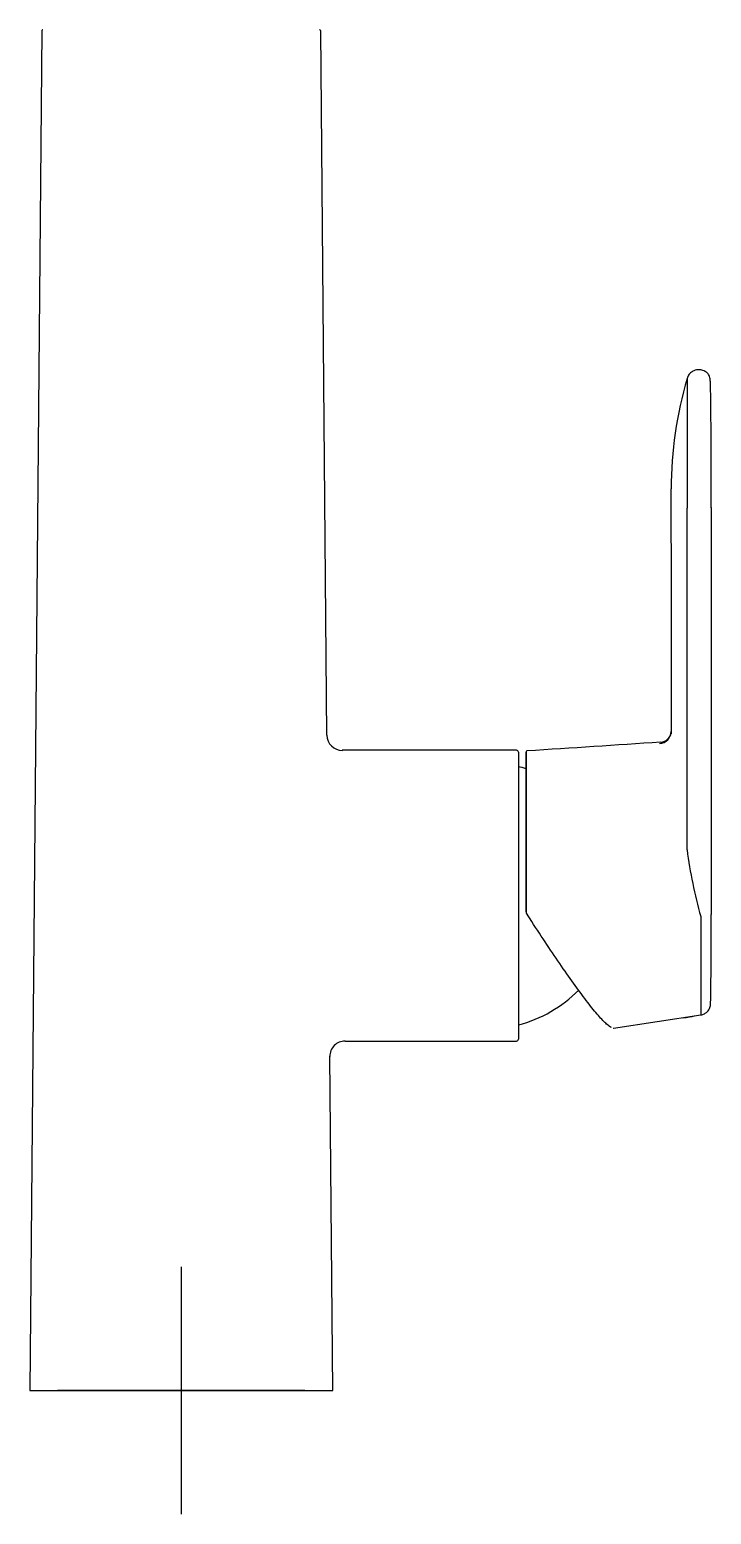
# Model space of a CAD drawing. Header units: millimetres. Extents: x 1617 to 5774, y 11446 to 13973.
# Drawn here: x 4339 to 4449.2, y 13534.3 to 13774.3 of the extents above; entities that cross this region are included whole.
import ezdxf
from ezdxf.lldxf.tags import DXFTag

# ---------------------------------------------------------------- set-up
doc = ezdxf.new("R2010")
doc.units = ezdxf.units.MM
doc.layers.get('0').update_dxf_attribs({"color": 250})
tags = doc.linetypes.add('CENTER2', pattern=[28.575, 19.05, -3.175, 3.175, -3.175]).pattern_tags.tags
tags[10:11] = [DXFTag(74, 4), DXFTag(75, 0), DXFTag(340, '0'), DXFTag(46, 0.0), DXFTag(50, 0.0), DXFTag(44, 0.0), DXFTag(45, 0.0)]
tags[8:9] = [DXFTag(74, 4), DXFTag(75, 0), DXFTag(340, '0'), DXFTag(46, 0.0), DXFTag(50, 0.0), DXFTag(44, 0.0), DXFTag(45, 0.0)]
tags[6:7] = [DXFTag(74, 4), DXFTag(75, 0), DXFTag(340, '0'), DXFTag(46, 0.0), DXFTag(50, 0.0), DXFTag(44, 0.0), DXFTag(45, 0.0)]
tags[4:5] = [DXFTag(74, 4), DXFTag(75, 0), DXFTag(340, '0'), DXFTag(46, 0.0), DXFTag(50, 0.0), DXFTag(44, 0.0), DXFTag(45, 0.0)]

# ---------------------------------------------------------------- blocks, each defined once
blk = doc.blocks.new('10')
at = {"linetype": 'Continuous'}
for p, q in [((4340.99, 13774.11), (4339.04, 13554.31)), ((4386.09, 13774.11), (4386.09, 13774.11)), ((4387.1, 13660.24), (4386.09, 13774.11)), ((4442.73, 13691.28), (4442.73, 13700.06)), ((4445.32, 13641.73), (4445.32, 13696.96)), ((4449.23, 13697.06), (4449.23, 13631.28)), ((4442.73, 13691.26), (4442.73, 13660.76)), ((4417.74, 13657.81), (4389.55, 13657.81)), ((4418.04, 13657.51), (4418.04, 13611.1)), ((4419.28, 13631.98), (4419.28, 13631.72)), ((4420.2, 13630.15), (4419.36, 13631.46)), ((4433.44, 13612.88), (4447.52, 13615.03)), ((4390.02, 13610.8), (4417.74, 13610.8)), ((4388.04, 13554.31), (4387.56, 13608.35)), ((4339.04, 13554.31), (4363.54, 13554.31)), ((4363.54, 13554.31), (4388.04, 13554.31))]:
    blk.add_line(p, q, dxfattribs=at)
at = {"linetype": 'CENTER2'}
for p, q in [((4363.54, 13574.31), (4363.54, 13534.31)), ((4383.54, 13554.31), (4343.54, 13554.31))]:
    blk.add_line(p, q, dxfattribs=at)
at = {"linetype": 'Continuous'}
for centre, radius, start, end in [((4341.19, 13774.11), 0.2, 90, 180.3874), ((4506.82, 13699.9), 64.08, 163.6591, 179.8505), ((4389.59, 13660.29), 2.49, 180.5319, 269.9737), ((3980.01, 20549.12), 6905.35, 273.648817, 273.827875), ((4440.88, 13661.05), 1.94, 276.8959, 346.5932), ((4311.18, 13633.35), 134.4, 11.6338, 11.7751), ((4417.74, 13657.51), 0.3, 359.9716, 89.9314), ((4419.48, 13657.56), 0.2, 95.1993, 180.0846), ((4412.54, 13634.31), 21.6, 71.7466, 75.2475), ((4520.98, 13651.57), 76.3, 187.4115, 195.6933), ((4419.77, 13631.72), 0.486, 179.9333, 212.4655), ((4412.54, 13634.31), 21.6, 284.77, 314.9738), ((4390.03, 13608.34), 2.47, 90.028, 180.484), ((4417.74, 13611.1), 0.3, 270.5825, 0.0174)]:
    blk.add_arc(centre, radius, start, end, dxfattribs=at)
for centre, major_axis, ratio, start_param, end_param in [((4385.89, 13774.11), (0, -0.2), 0.999955, 1.579804, 3.15115), ((4440.73, 13660.87), (-2, 0.09), 0.984809, 1.687746, 3.187469), ((4443.67, 13615.13), (3.35, 0.06), 0.173622, -1.296765, -0.553396)]:
    blk.add_ellipse(centre, major_axis=major_axis, ratio=ratio, start_param=start_param, end_param=end_param, dxfattribs=at)
for points, knots in [([(4449.2, 13697), (4449.2, 13697.85), (4449.2, 13699.26), (4449.2, 13701.58), (4449.2, 13703.74), (4449.2, 13705.79), (4449.19, 13707.7), (4449.19, 13709.72), (4449.18, 13711.75), (4449.16, 13713.66), (4449.14, 13715.2), (4449.12, 13716.39), (4449.09, 13717.26), (4449.06, 13717.82), (4448.98, 13718.21), (4448.86, 13718.5), (4448.69, 13718.72), (4448.55, 13718.85), (4448.42, 13718.95), (4448.32, 13719.03), (4448.21, 13719.09), (4448, 13719.2), (4447.63, 13719.33), (4447.14, 13719.37), (4446.61, 13719.26), (4446.11, 13719.03), (4445.61, 13718.59), (4445.43, 13718.18), (4445.32, 13717.93)], [0, 0, 0, 0, 0.066666, 0.131235, 0.193707, 0.2541, 0.312437, 0.368717, 0.449248, 0.525217, 0.596615, 0.663451, 0.72573, 0.783079, 0.829686, 0.863827, 0.876515, 0.886645, 0.890959, 0.894936, 0.898758, 0.902692, 0.914393, 0.932159, 0.944612, 0.960078, 0.978545, 1, 1, 1, 1]), ([(4445.32, 13717.93), (4445.32, 13717.93), (4445.32, 13717.64), (4445.32, 13715.52), (4445.32, 13710.58), (4445.32, 13704.03), (4445.32, 13699.26), (4445.32, 13696.96)], [0.4441954, 0.4441954, 0.4441954, 0.4441954, 0.5, 0.625, 0.75, 0.875, 1, 1, 1, 1]), ([(4449.2, 13697), (4449.21, 13697.01), (4449.23, 13697.03), (4449.23, 13697.05), (4449.23, 13697.06)], [0.93750187, 0.93750187, 0.93750187, 0.93750187, 0.96550494, 1, 1, 1, 1]), ([(4440.99, 13659.17), (4440.99, 13659.17), (4441.03, 13659.17), (4441.07, 13659.15), (4441.11, 13659.12)], [0.12075167, 0.12075167, 0.12075167, 0.12075167, 0.12263902, 0.17141878, 0.17141878, 0.17141878, 0.17141878]), ([(4419.28, 13631.72), (4419.28, 13633.19), (4419.28, 13634.65), (4419.28, 13637.55), (4419.28, 13639.01), (4419.28, 13641.84), (4419.28, 13643.2), (4419.28, 13645.82), (4419.28, 13647.09), (4419.28, 13649.42), (4419.28, 13650.5), (4419.28, 13652.47), (4419.28, 13653.36), (4419.28, 13655.64), (4419.28, 13656.7), (4419.28, 13657.71), (4419.28, 13657.68), (4419.28, 13656.81), (4419.28, 13656.38), (4419.28, 13655.51), (4419.28, 13655.16), (4419.28, 13654.76)], [0, 0, 0, 0, 0.0625, 0.0625, 0.125, 0.125, 0.1875, 0.1875, 0.25, 0.25, 0.3125, 0.3125, 0.375, 0.375, 0.5, 0.5, 0.625, 0.625, 0.6875, 0.6875, 0.7229455, 0.7229455, 0.7229455, 0.7229455]), ([(4419.28, 13654.78), (4419.28, 13655.14), (4419.28, 13655.43), (4419.28, 13655.91), (4419.28, 13656.05), (4419.28, 13656.09), (4419.28, 13655.98), (4419.28, 13655.27), (4419.28, 13654.28), (4419.28, 13652.16), (4419.28, 13651.33), (4419.28, 13649.49), (4419.28, 13648.49), (4419.28, 13646.32), (4419.28, 13645.14), (4419.28, 13642.69), (4419.28, 13641.43), (4419.28, 13638.8), (4419.28, 13637.43), (4419.28, 13634.72), (4419.28, 13633.35), (4419.28, 13631.98)], [0.3265785, 0.3265785, 0.3265785, 0.3265785, 0.375, 0.375, 0.4375, 0.4375, 0.5, 0.5, 0.625, 0.625, 0.6875, 0.6875, 0.75, 0.75, 0.8125, 0.8125, 0.875, 0.875, 0.9375, 0.9375, 1, 1, 1, 1]), ([(4433.08, 13613), (4432.89, 13613.07), (4432.63, 13613.26), (4431.93, 13613.89), (4431.49, 13614.36), (4430.46, 13615.54), (4429.89, 13616.25), (4428.64, 13617.87), (4427.95, 13618.79), (4426.53, 13620.76), (4425.79, 13621.81), (4423.47, 13625.16), (4421.86, 13627.57), (4420.2, 13630.15)], [0.5686149, 0.5686149, 0.5686149, 0.5686149, 0.625, 0.625, 0.6875, 0.6875, 0.75, 0.75, 0.8125, 0.8125, 0.875, 0.875, 1, 1, 1, 1]), ([(4447.5, 13615.03), (4447.63, 13615.05), (4447.84, 13615.09), (4448.14, 13615.22), (4448.38, 13615.37), (4448.65, 13615.59), (4448.92, 13615.94), (4449.05, 13616.29), (4449.08, 13616.53), (4449.12, 13616.93), (4449.14, 13617.43), (4449.16, 13618.12), (4449.17, 13619.01), (4449.18, 13620.18), (4449.19, 13621.68), (4449.19, 13623.53), (4449.2, 13625.48), (4449.2, 13627.41), (4449.2, 13629.28), (4449.2, 13630.49), (4449.2, 13631.22)], [0, 0, 0, 0, 0.01344, 0.025955, 0.037904, 0.04968, 0.074165, 0.114814, 0.167482, 0.219293, 0.280336, 0.343774, 0.414717, 0.493163, 0.579222, 0.672988, 0.774436, 0.846307, 0.921494, 1, 1, 1, 1]), ([(4447.52, 13630.93), (4447.52, 13625.98), (4447.52, 13617.82), (4447.52, 13615.05), (4447.52, 13615.03)], [0, 0, 0, 0, 0.25, 0.4444121, 0.4444121, 0.4444121, 0.4444121])]:
    blk.add_open_spline(points, degree=3, knots=knots, dxfattribs=at)
for points in [[(4442.71, 13660.5), (4442.71, 13660.5), (4442.7, 13660.49), (4442.69, 13660.49)], [(4449.2, 13631.22), (4449.22, 13631.24), (4449.23, 13631.26), (4449.23, 13631.28)], [(4433.38, 13612.9), (4433.39, 13612.9), (4433.4, 13612.9), (4433.4, 13612.9)]]:
    blk.add_open_spline(points, degree=3, dxfattribs=at)

msp = doc.modelspace()

# ---------------------------------------------------------------- block references
msp.add_blockref('10', (0, 0))

doc.saveas('drawing.dxf')
